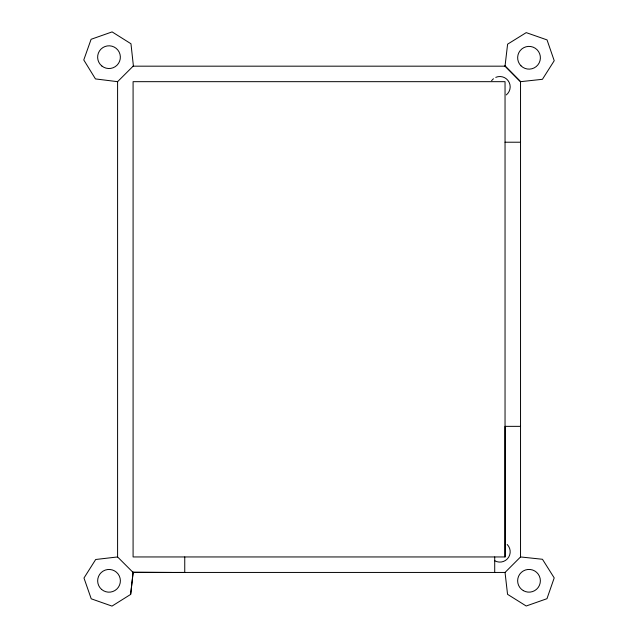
<?xml version="1.0" encoding="UTF-8"?>
<svg xmlns="http://www.w3.org/2000/svg" width="638" height="638" viewBox="0 0 638 638"><rect width="100%" height="100%" fill="white"/><g stroke="black" fill="none" stroke-linecap="round" stroke-linejoin="round"><path stroke-width="0.96" d="M505.041 556.95L505.041 81.672L133.087 81.672L133.087 556.95L505.041 556.95L505.041 426.351L520.536 426.351M117.591 556.95L95.692 559.494L83.977 578.02L91.226 598.803L112.001 606.1L130.654 594.409L133.087 572.445L117.591 556.95L117.591 81.672L133.398 65.897L130.965 43.759L112.105 31.9L91.098 39.293L83.777 59.956L95.453 78.921L117.591 81.672M130.654 594.409L133.143 572.517L132.744 572.031L133.143 572.533L184.749 572.445L184.749 556.95M505.041 66.041L507.601 44.174L526.222 32.626L547.037 39.899L554.223 60.714L542.428 79.303L520.536 81.672L505.041 66.041L520.536 81.672L520.536 556.95L505.041 572.445L133.087 572.445M491.579 80.683L493.453 78.745M133.087 66.177L505.041 66.177M505.041 142.218L520.536 142.218M132.84 572.15L171.829 572.453M520.536 556.95L542.467 559.279L554.207 577.9L546.973 598.691L526.206 606.004L507.545 594.321L505.041 572.445M494.713 556.95L494.713 572.445M507.186 544.477A10.336 10.336 0 0 1 494.713 560.73M495.766 77.358A10.336 10.336 0 0 1 506.301 94.926M101.602 589.424A11.364 11.364 0 0 0 120.183 582.933A11.364 11.364 0 0 0 105.278 570.085A11.364 11.364 0 0 0 101.602 589.424M520.983 65.802A11.364 11.364 0 0 0 540.003 60.706A11.364 11.364 0 0 0 526.079 46.781A11.364 11.364 0 0 0 520.983 65.802M523.32 590.629A11.364 11.364 0 0 0 540.37 580.787A11.364 11.364 0 0 0 523.32 570.946A11.364 11.364 0 0 0 523.32 590.629M101.849 66.001A11.364 11.364 0 0 0 120.223 58.935A11.364 11.364 0 0 0 104.919 46.558A11.364 11.364 0 0 0 101.849 66.001"/></g></svg>
